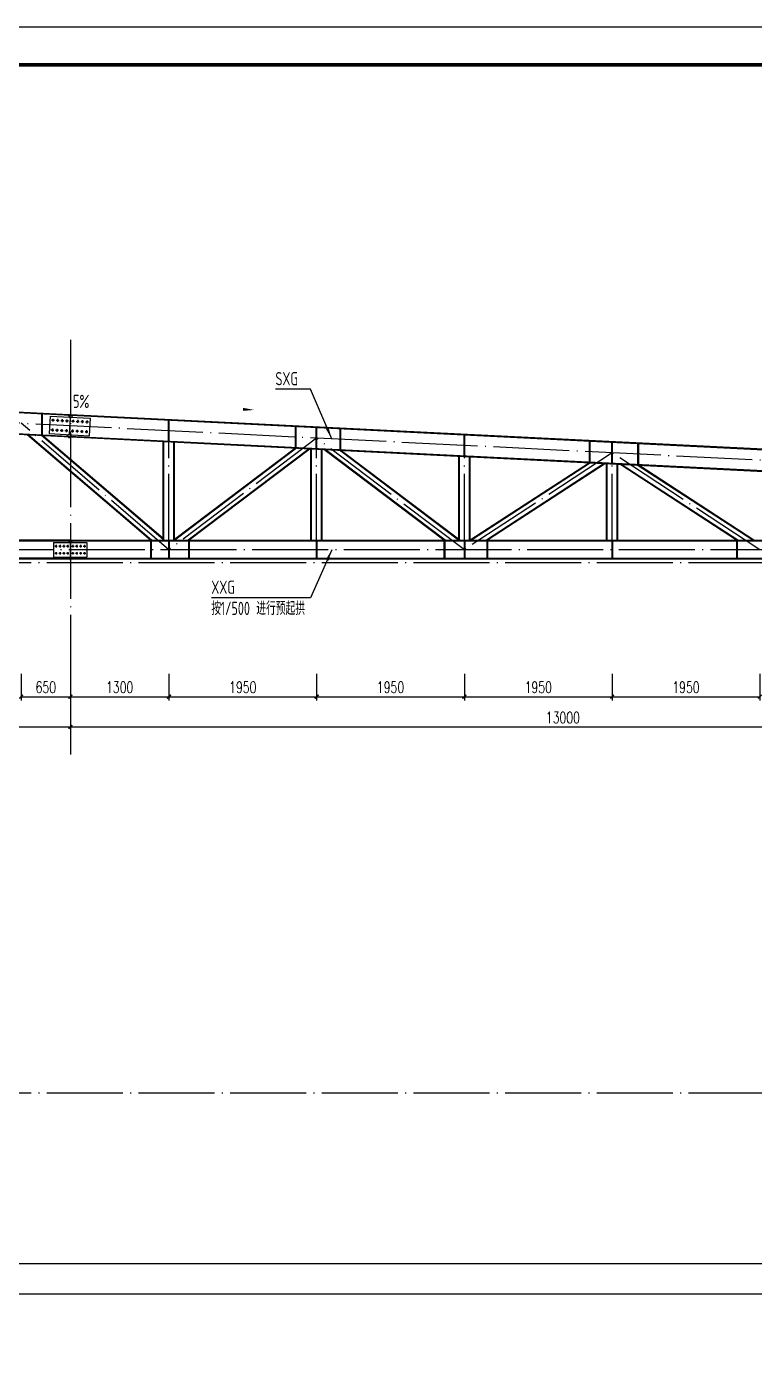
# Model space of a CAD drawing. Extents: x 712773 to 1022356, y -298958 to 209542.
# Drawn here: x 747783 to 757380, y -253732 to -235958 of the extents above; entities that cross this region are included whole.
import ezdxf

# ---------------------------------------------------------------- set-up
doc = ezdxf.new("R2010")
doc.units = 0
doc.header["$LTSCALE"] = 500
doc.header["$MEASUREMENT"] = 0
doc.linetypes.add('DOTE', pattern=[2.42, 2, -0.2, 0.02, -0.2])
doc.layers.get('0').update_dxf_attribs({"linetype": 'CONTINUOUS'})
doc.layers.get('DEFPOINTS').update_dxf_attribs({"linetype": 'CONTINUOUS'})
for name, color, linetype in [('AXIS', 3, 'CONTINUOUS'), ('DIM_LEAD', 3, 'CONTINUOUS'), ('DIM_SYMB', 3, 'CONTINUOUS'), ('DOTE', 1, 'DOTE'), ('PUB_DIM', 3, 'CONTINUOUS'), ('PUB_TEXT', 7, 'CONTINUOUS'), ('T-TK', 157, 'CONTINUOUS'), ('加劲板', 6, 'CONTINUOUS'), ('照明平面标注层', 111, 'CONTINUOUS'), ('钢架', 7, 'CONTINUOUS')]:
    doc.layers.add(name, color=color, linetype=linetype)
doc.styles.add('_TCH_DIM_T3', font='SIMPLEX', dxfattribs={"width": 0.705882, "bigfont": 'GBCBIG'})
doc.styles.add('TSSD_Rein', font='tssdeng.shx', dxfattribs={"width": 0.7, "bigfont": 'hztxt.shx'})
doc.dimstyles.new('_TCH_ARCH&&50', dxfattribs={"dimtxt": 148.75, "dimasz": 50, "dimexe": 50, "dimexo": 100, "dimgap": 50, "dimtad": 1, "dimdec": 0, "dimzin": 0, "dimdsep": 46, "dimtxsty": '_TCH_DIM_T3', "dimblk": 'ARCHTICK', "dimcen": 0.09, "dimclrt": 7, "dimazin": 2, "dimtfac": 1, "dimtdec": 0, "dimtix": 1, "dimtmove": 2, "dimatfit": 3, "dimfxl": 0, "dimtolj": 1, "dimtzin": 0, "dimarcsym": 0})

# ---------------------------------------------------------------- blocks, each defined once
blk = doc.blocks.new('sbghregsbghsegb')
at = {"layer": 'T-TK'}
blk.add_line((13800, -24700), (118900, -24700), dxfattribs=at)
at = {"layer": 'T-TK', "const_width": 100}
blk.add_lwpolyline([(16300, -83100), (117900, -83100), (117900, -25700), (16300, -25700)], close=True, dxfattribs=at)
blk = doc.blocks.new('A1E图框')
at = {"layer": 'T-TK'}
blk.add_line((34800, -84100), (118900, -84100), dxfattribs=at)
blk = doc.blocks.new('ewshbgehbgesghb')
at = {"extrusion": (-6.23199e-18, 1.22306e-16, -1)}
h = blk.add_hatch(color=2, dxfattribs=at)
h.paths.add_polyline_path([(-2059319, -2179829), (-2059319, -2179820), (-2059307, -2179829)])
h.paths.add_polyline_path([(-2059307, -2179829), (-2059320, -2179837), (-2059319, -2179829)])
h.paths.add_polyline_path([(-2059320, -2179837), (-2059331, -2179828), (-2059319, -2179829)])
h.paths.add_polyline_path([(-2059331, -2179828), (-2059319, -2179820), (-2059319, -2179829)])
h = blk.add_hatch(color=2, dxfattribs=at)
h.paths.add_polyline_path([(-2059381, -2179826), (-2059380, -2179817), (-2059368, -2179826)])
h.paths.add_polyline_path([(-2059368, -2179826), (-2059381, -2179834), (-2059381, -2179826)])
h.paths.add_polyline_path([(-2059381, -2179834), (-2059393, -2179825), (-2059381, -2179826)])
h.paths.add_polyline_path([(-2059393, -2179825), (-2059380, -2179817), (-2059381, -2179826)])
h = blk.add_hatch(color=2, dxfattribs=at)
h.paths.add_polyline_path([(-2059442, -2179823), (-2059442, -2179814), (-2059430, -2179823)])
h.paths.add_polyline_path([(-2059430, -2179823), (-2059442, -2179831), (-2059442, -2179823)])
h.paths.add_polyline_path([(-2059442, -2179831), (-2059454, -2179822), (-2059442, -2179823)])
h.paths.add_polyline_path([(-2059454, -2179822), (-2059442, -2179814), (-2059442, -2179823)])
h = blk.add_hatch(color=2, dxfattribs=at)
h.paths.add_polyline_path([(-2059503, -2179819), (-2059503, -2179811), (-2059491, -2179820)])
h.paths.add_polyline_path([(-2059491, -2179820), (-2059504, -2179828), (-2059503, -2179819)])
h.paths.add_polyline_path([(-2059504, -2179828), (-2059516, -2179819), (-2059503, -2179819)])
h.paths.add_polyline_path([(-2059516, -2179819), (-2059503, -2179811), (-2059503, -2179819)])
h = blk.add_hatch(color=2, dxfattribs=at)
h.paths.add_polyline_path([(-2059584, -2179815), (-2059584, -2179807), (-2059572, -2179816)])
h.paths.add_polyline_path([(-2059572, -2179816), (-2059585, -2179824), (-2059584, -2179815)])
h.paths.add_polyline_path([(-2059585, -2179824), (-2059596, -2179815), (-2059584, -2179815)])
h.paths.add_polyline_path([(-2059596, -2179815), (-2059584, -2179807), (-2059584, -2179815)])
h = blk.add_hatch(color=2, dxfattribs=at)
h.paths.add_polyline_path([(-2059646, -2179812), (-2059645, -2179804), (-2059633, -2179813)])
h.paths.add_polyline_path([(-2059633, -2179813), (-2059646, -2179821), (-2059646, -2179812)])
h.paths.add_polyline_path([(-2059646, -2179821), (-2059658, -2179812), (-2059646, -2179812)])
h.paths.add_polyline_path([(-2059658, -2179812), (-2059645, -2179804), (-2059646, -2179812)])
h = blk.add_hatch(color=2, dxfattribs=at)
h.paths.add_polyline_path([(-2059707, -2179809), (-2059707, -2179801), (-2059695, -2179810)])
h.paths.add_polyline_path([(-2059695, -2179810), (-2059707, -2179818), (-2059707, -2179809)])
h.paths.add_polyline_path([(-2059707, -2179818), (-2059719, -2179808), (-2059707, -2179809)])
h.paths.add_polyline_path([(-2059719, -2179808), (-2059707, -2179801), (-2059707, -2179809)])
h = blk.add_hatch(color=2, dxfattribs=at)
h.paths.add_polyline_path([(-2059769, -2179806), (-2059768, -2179797), (-2059756, -2179807)])
h.paths.add_polyline_path([(-2059756, -2179807), (-2059769, -2179814), (-2059769, -2179806)])
h.paths.add_polyline_path([(-2059769, -2179814), (-2059781, -2179805), (-2059769, -2179806)])
h.paths.add_polyline_path([(-2059781, -2179805), (-2059768, -2179797), (-2059769, -2179806)])
h = blk.add_hatch(color=2, dxfattribs=at)
h.paths.add_polyline_path([(-2059326, -2179959), (-2059325, -2179950), (-2059313, -2179959)])
h.paths.add_polyline_path([(-2059313, -2179959), (-2059326, -2179967), (-2059326, -2179959)])
h.paths.add_polyline_path([(-2059326, -2179967), (-2059338, -2179958), (-2059326, -2179959)])
h.paths.add_polyline_path([(-2059338, -2179958), (-2059325, -2179950), (-2059326, -2179959)])
h = blk.add_hatch(color=2, dxfattribs=at)
h.paths.add_polyline_path([(-2059387, -2179955), (-2059387, -2179947), (-2059375, -2179956)])
h.paths.add_polyline_path([(-2059375, -2179956), (-2059388, -2179964), (-2059387, -2179955)])
h.paths.add_polyline_path([(-2059388, -2179964), (-2059399, -2179955), (-2059387, -2179955)])
h.paths.add_polyline_path([(-2059399, -2179955), (-2059387, -2179947), (-2059387, -2179955)])
h = blk.add_hatch(color=2, dxfattribs=at)
h.paths.add_polyline_path([(-2059449, -2179952), (-2059448, -2179944), (-2059436, -2179953)])
h.paths.add_polyline_path([(-2059436, -2179953), (-2059449, -2179961), (-2059449, -2179952)])
h.paths.add_polyline_path([(-2059449, -2179961), (-2059461, -2179952), (-2059449, -2179952)])
h.paths.add_polyline_path([(-2059461, -2179952), (-2059448, -2179944), (-2059449, -2179952)])
h = blk.add_hatch(color=2, dxfattribs=at)
h.paths.add_polyline_path([(-2059510, -2179949), (-2059510, -2179941), (-2059498, -2179950)])
h.paths.add_polyline_path([(-2059498, -2179950), (-2059511, -2179958), (-2059510, -2179949)])
h.paths.add_polyline_path([(-2059511, -2179958), (-2059522, -2179948), (-2059510, -2179949)])
h.paths.add_polyline_path([(-2059522, -2179948), (-2059510, -2179941), (-2059510, -2179949)])
h = blk.add_hatch(color=2, dxfattribs=at)
h.paths.add_polyline_path([(-2059591, -2179945), (-2059590, -2179937), (-2059578, -2179946)])
h.paths.add_polyline_path([(-2059578, -2179946), (-2059591, -2179953), (-2059591, -2179945)])
h.paths.add_polyline_path([(-2059591, -2179953), (-2059603, -2179944), (-2059591, -2179945)])
h.paths.add_polyline_path([(-2059603, -2179944), (-2059590, -2179937), (-2059591, -2179945)])
h = blk.add_hatch(color=2, dxfattribs=at)
h.paths.add_polyline_path([(-2059652, -2179942), (-2059652, -2179933), (-2059640, -2179943)])
h.paths.add_polyline_path([(-2059640, -2179943), (-2059653, -2179950), (-2059652, -2179942)])
h.paths.add_polyline_path([(-2059653, -2179950), (-2059664, -2179941), (-2059652, -2179942)])
h.paths.add_polyline_path([(-2059664, -2179941), (-2059652, -2179933), (-2059652, -2179942)])
h = blk.add_hatch(color=2, dxfattribs=at)
h.paths.add_polyline_path([(-2059714, -2179939), (-2059713, -2179930), (-2059701, -2179939)])
h.paths.add_polyline_path([(-2059701, -2179939), (-2059714, -2179947), (-2059714, -2179939)])
h.paths.add_polyline_path([(-2059714, -2179947), (-2059726, -2179938), (-2059714, -2179939)])
h.paths.add_polyline_path([(-2059726, -2179938), (-2059713, -2179930), (-2059714, -2179939)])
h = blk.add_hatch(color=2, dxfattribs=at)
h.paths.add_polyline_path([(-2059775, -2179936), (-2059775, -2179927), (-2059763, -2179936)])
h.paths.add_polyline_path([(-2059763, -2179936), (-2059776, -2179944), (-2059775, -2179936)])
h.paths.add_polyline_path([(-2059776, -2179944), (-2059787, -2179935), (-2059775, -2179936)])
h.paths.add_polyline_path([(-2059787, -2179935), (-2059775, -2179927), (-2059775, -2179936)])
at = {"color": 2, "extrusion": (-6.23199e-18, 1.22306e-16, -1)}
for p, q in [((2059804, -2179754), (2059278, -2179780)), ((2059278, -2179780), (2059290, -2180011)), ((2059338, -2179828), (2059300, -2179830)), ((2059318, -2179810), (2059320, -2179848)), ((2059400, -2179825), (2059361, -2179827)), ((2059380, -2179806), (2059382, -2179845)), ((2059461, -2179822), (2059423, -2179824)), ((2059441, -2179803), (2059443, -2179842)), ((2059523, -2179818), (2059484, -2179820)), ((2059502, -2179800), (2059504, -2179839)), ((2059538, -2179733), (2059538, -2179747)), ((2059540, -2179772), (2059551, -2179993)), ((2059542, -2179746), (2059542, -2179747)), ((2059543, -2179771), (2059555, -2179993)), ((2059603, -2179814), (2059565, -2179816)), ((2059583, -2179796), (2059585, -2179835)), ((2059665, -2179811), (2059626, -2179813)), ((2059645, -2179793), (2059647, -2179831)), ((2059726, -2179808), (2059688, -2179810)), ((2059706, -2179790), (2059708, -2179828)), ((2059788, -2179805), (2059749, -2179807)), ((2059768, -2179787), (2059769, -2179825)), ((2059804, -2179754), (2059816, -2179984)), ((2059816, -2179984), (2059290, -2180011)), ((2059345, -2179958), (2059306, -2179959)), ((2059325, -2179939), (2059327, -2179978)), ((2059406, -2179954), (2059368, -2179956)), ((2059386, -2179936), (2059388, -2179975)), ((2059468, -2179951), (2059429, -2179953)), ((2059448, -2179933), (2059450, -2179971)), ((2059529, -2179948), (2059491, -2179950)), ((2059509, -2179930), (2059511, -2179968)), ((2059552, -2180017), (2059553, -2180032)), ((2059557, -2180030), (2059557, -2180032)), ((2059610, -2179944), (2059572, -2179946)), ((2059590, -2179926), (2059592, -2179964)), ((2059671, -2179941), (2059633, -2179943)), ((2059651, -2179923), (2059653, -2179961)), ((2059733, -2179938), (2059694, -2179940)), ((2059713, -2179920), (2059715, -2179958)), ((2059794, -2179935), (2059756, -2179937)), ((2059774, -2179916), (2059776, -2179955))]:
    blk.add_line(p, q, dxfattribs=at)
at = {"color": 2, "extrusion": (-6.23199e-18, 1.22306e-16, -1), "elevation": 0}
for points in [[(-2059331, -2179828), (-2059320, -2179837), (-2059307, -2179829), (-2059319, -2179820), (-2059331, -2179828)], [(-2059393, -2179825), (-2059381, -2179834), (-2059368, -2179826), (-2059380, -2179817), (-2059393, -2179825)], [(-2059454, -2179822), (-2059442, -2179831), (-2059430, -2179823), (-2059442, -2179814), (-2059454, -2179822)], [(-2059516, -2179819), (-2059504, -2179828), (-2059491, -2179820), (-2059503, -2179811), (-2059516, -2179819)], [(-2059596, -2179815), (-2059585, -2179824), (-2059572, -2179816), (-2059584, -2179807), (-2059596, -2179815)], [(-2059658, -2179812), (-2059646, -2179821), (-2059633, -2179813), (-2059645, -2179804), (-2059658, -2179812)], [(-2059719, -2179808), (-2059707, -2179818), (-2059695, -2179810), (-2059707, -2179801), (-2059719, -2179808)], [(-2059781, -2179805), (-2059769, -2179814), (-2059756, -2179807), (-2059768, -2179797), (-2059781, -2179805)], [(-2059338, -2179958), (-2059326, -2179967), (-2059313, -2179959), (-2059325, -2179950), (-2059338, -2179958)], [(-2059399, -2179955), (-2059388, -2179964), (-2059375, -2179956), (-2059387, -2179947), (-2059399, -2179955)], [(-2059461, -2179952), (-2059449, -2179961), (-2059436, -2179953), (-2059448, -2179944), (-2059461, -2179952)], [(-2059522, -2179948), (-2059511, -2179958), (-2059498, -2179950), (-2059510, -2179941), (-2059522, -2179948)], [(-2059603, -2179944), (-2059591, -2179953), (-2059578, -2179946), (-2059590, -2179937), (-2059603, -2179944)], [(-2059664, -2179941), (-2059653, -2179950), (-2059640, -2179943), (-2059652, -2179933), (-2059664, -2179941)], [(-2059726, -2179938), (-2059714, -2179947), (-2059701, -2179939), (-2059713, -2179930), (-2059726, -2179938)], [(-2059787, -2179935), (-2059776, -2179944), (-2059763, -2179936), (-2059775, -2179927), (-2059787, -2179935)]]:
    blk.add_lwpolyline(points, dxfattribs=at)
for points in [[(-2059527, -2179748), (-2059550, -2179747), (-2059550, -2179750), (-2059527, -2179751)], [(-2059541, -2180033), (-2059564, -2180032), (-2059565, -2180035), (-2059541, -2180036)]]:
    blk.add_lwpolyline(points, close=True, dxfattribs=at)
at = {"color": 2, "extrusion": (-6.23199e-18, 1.22306e-16, -1)}
for centre, start, end in [((-2059538, -2179745), 267.0831, 351.3439), ((-2059538, -2179745), 182.8222, 258.8699), ((-2059552, -2180020), 2.8222, 87.0831), ((-2059552, -2180020), 95.2963, 171.3439)]:
    blk.add_arc(centre, 26.9, start, end, dxfattribs=at)
at = {"layer": '钢架', "color": 2, "ltscale": 0.13, "extrusion": (-6.23199e-18, 1.22306e-16, -1)}
for p, q in [((2059542, -2179746), (2059552, -2179732)), ((2059557, -2180030), (2059569, -2180016))]:
    blk.add_line(p, q, dxfattribs=at)
blk = doc.blocks.new('esrhbghbgerhs')
h = blk.add_hatch(color=2)
h.paths.add_polyline_path([(2059352, -2181470), (2059352, -2181463), (2059341, -2181470)])
h.paths.add_polyline_path([(2059341, -2181470), (2059352, -2181477), (2059352, -2181470)])
h.paths.add_polyline_path([(2059352, -2181477), (2059362, -2181470), (2059352, -2181470)])
h.paths.add_polyline_path([(2059362, -2181470), (2059352, -2181463), (2059352, -2181470)])
h = blk.add_hatch(color=2)
h.paths.add_polyline_path([(2059403, -2181470), (2059403, -2181463), (2059393, -2181470)])
h.paths.add_polyline_path([(2059393, -2181470), (2059403, -2181477), (2059403, -2181470)])
h.paths.add_polyline_path([(2059403, -2181477), (2059413, -2181470), (2059403, -2181470)])
h.paths.add_polyline_path([(2059413, -2181470), (2059403, -2181463), (2059403, -2181470)])
h = blk.add_hatch(color=2)
h.paths.add_polyline_path([(2059454, -2181470), (2059454, -2181463), (2059444, -2181470)])
h.paths.add_polyline_path([(2059444, -2181470), (2059454, -2181477), (2059454, -2181470)])
h.paths.add_polyline_path([(2059454, -2181477), (2059464, -2181470), (2059454, -2181470)])
h.paths.add_polyline_path([(2059464, -2181470), (2059454, -2181463), (2059454, -2181470)])
h = blk.add_hatch(color=2)
h.paths.add_polyline_path([(2059506, -2181470), (2059506, -2181463), (2059495, -2181470)])
h.paths.add_polyline_path([(2059495, -2181470), (2059506, -2181477), (2059506, -2181470)])
h.paths.add_polyline_path([(2059506, -2181477), (2059516, -2181470), (2059506, -2181470)])
h.paths.add_polyline_path([(2059516, -2181470), (2059506, -2181463), (2059506, -2181470)])
h = blk.add_hatch(color=2)
h.paths.add_polyline_path([(2059573, -2181470), (2059573, -2181463), (2059563, -2181470)])
h.paths.add_polyline_path([(2059563, -2181470), (2059573, -2181477), (2059573, -2181470)])
h.paths.add_polyline_path([(2059573, -2181477), (2059583, -2181470), (2059573, -2181470)])
h.paths.add_polyline_path([(2059583, -2181470), (2059573, -2181463), (2059573, -2181470)])
h = blk.add_hatch(color=2)
h.paths.add_polyline_path([(2059624, -2181470), (2059624, -2181463), (2059614, -2181470)])
h.paths.add_polyline_path([(2059614, -2181470), (2059624, -2181477), (2059624, -2181470)])
h.paths.add_polyline_path([(2059624, -2181477), (2059634, -2181470), (2059624, -2181470)])
h.paths.add_polyline_path([(2059634, -2181470), (2059624, -2181463), (2059624, -2181470)])
h = blk.add_hatch(color=2)
h.paths.add_polyline_path([(2059675, -2181470), (2059675, -2181463), (2059665, -2181470)])
h.paths.add_polyline_path([(2059665, -2181470), (2059675, -2181477), (2059675, -2181470)])
h.paths.add_polyline_path([(2059675, -2181477), (2059686, -2181470), (2059675, -2181470)])
h.paths.add_polyline_path([(2059686, -2181470), (2059675, -2181463), (2059675, -2181470)])
h = blk.add_hatch(color=2)
h.paths.add_polyline_path([(2059727, -2181470), (2059727, -2181463), (2059716, -2181470)])
h.paths.add_polyline_path([(2059716, -2181470), (2059727, -2181477), (2059727, -2181470)])
h.paths.add_polyline_path([(2059727, -2181477), (2059737, -2181470), (2059727, -2181470)])
h.paths.add_polyline_path([(2059737, -2181470), (2059727, -2181463), (2059727, -2181470)])
h = blk.add_hatch(color=2)
h.paths.add_polyline_path([(2059352, -2181563), (2059352, -2181556), (2059341, -2181563)])
h.paths.add_polyline_path([(2059341, -2181563), (2059352, -2181570), (2059352, -2181563)])
h.paths.add_polyline_path([(2059352, -2181570), (2059362, -2181563), (2059352, -2181563)])
h.paths.add_polyline_path([(2059362, -2181563), (2059352, -2181556), (2059352, -2181563)])
h = blk.add_hatch(color=2)
h.paths.add_polyline_path([(2059403, -2181563), (2059403, -2181556), (2059393, -2181563)])
h.paths.add_polyline_path([(2059393, -2181563), (2059403, -2181570), (2059403, -2181563)])
h.paths.add_polyline_path([(2059403, -2181570), (2059413, -2181563), (2059403, -2181563)])
h.paths.add_polyline_path([(2059413, -2181563), (2059403, -2181556), (2059403, -2181563)])
h = blk.add_hatch(color=2)
h.paths.add_polyline_path([(2059454, -2181563), (2059454, -2181556), (2059444, -2181563)])
h.paths.add_polyline_path([(2059444, -2181563), (2059454, -2181570), (2059454, -2181563)])
h.paths.add_polyline_path([(2059454, -2181570), (2059464, -2181563), (2059454, -2181563)])
h.paths.add_polyline_path([(2059464, -2181563), (2059454, -2181556), (2059454, -2181563)])
h = blk.add_hatch(color=2)
h.paths.add_polyline_path([(2059506, -2181563), (2059506, -2181556), (2059495, -2181563)])
h.paths.add_polyline_path([(2059495, -2181563), (2059506, -2181570), (2059506, -2181563)])
h.paths.add_polyline_path([(2059506, -2181570), (2059516, -2181563), (2059506, -2181563)])
h.paths.add_polyline_path([(2059516, -2181563), (2059506, -2181556), (2059506, -2181563)])
h = blk.add_hatch(color=2)
h.paths.add_polyline_path([(2059573, -2181563), (2059573, -2181556), (2059563, -2181563)])
h.paths.add_polyline_path([(2059563, -2181563), (2059573, -2181570), (2059573, -2181563)])
h.paths.add_polyline_path([(2059573, -2181570), (2059583, -2181563), (2059573, -2181563)])
h.paths.add_polyline_path([(2059583, -2181563), (2059573, -2181556), (2059573, -2181563)])
h = blk.add_hatch(color=2)
h.paths.add_polyline_path([(2059624, -2181563), (2059624, -2181556), (2059614, -2181563)])
h.paths.add_polyline_path([(2059614, -2181563), (2059624, -2181570), (2059624, -2181563)])
h.paths.add_polyline_path([(2059624, -2181570), (2059634, -2181563), (2059624, -2181563)])
h.paths.add_polyline_path([(2059634, -2181563), (2059624, -2181556), (2059624, -2181563)])
h = blk.add_hatch(color=2)
h.paths.add_polyline_path([(2059675, -2181563), (2059675, -2181556), (2059665, -2181563)])
h.paths.add_polyline_path([(2059665, -2181563), (2059675, -2181570), (2059675, -2181563)])
h.paths.add_polyline_path([(2059675, -2181570), (2059686, -2181563), (2059675, -2181563)])
h.paths.add_polyline_path([(2059686, -2181563), (2059675, -2181556), (2059675, -2181563)])
h = blk.add_hatch(color=2)
h.paths.add_polyline_path([(2059727, -2181563), (2059727, -2181556), (2059716, -2181563)])
h.paths.add_polyline_path([(2059716, -2181563), (2059727, -2181570), (2059727, -2181563)])
h.paths.add_polyline_path([(2059727, -2181570), (2059737, -2181563), (2059727, -2181563)])
h.paths.add_polyline_path([(2059737, -2181563), (2059727, -2181556), (2059727, -2181563)])
at = {"color": 2}
for p, q in [((2059759, -2181420), (2059320, -2181420)), ((2059320, -2181420), (2059320, -2181613)), ((2059368, -2181470), (2059336, -2181470)), ((2059352, -2181454), (2059352, -2181486)), ((2059419, -2181470), (2059387, -2181470)), ((2059403, -2181454), (2059403, -2181486)), ((2059470, -2181470), (2059438, -2181470)), ((2059454, -2181454), (2059454, -2181486)), ((2059522, -2181470), (2059489, -2181470)), ((2059506, -2181454), (2059506, -2181486)), ((2059538, -2181392), (2059538, -2181406)), ((2059538, -2181424), (2059538, -2181609)), ((2059541, -2181404), (2059541, -2181406)), ((2059541, -2181424), (2059541, -2181609)), ((2059589, -2181470), (2059557, -2181470)), ((2059573, -2181454), (2059573, -2181486)), ((2059640, -2181470), (2059608, -2181470)), ((2059624, -2181454), (2059624, -2181486)), ((2059691, -2181470), (2059659, -2181470)), ((2059675, -2181454), (2059675, -2181486)), ((2059743, -2181470), (2059711, -2181470)), ((2059727, -2181454), (2059727, -2181486)), ((2059759, -2181420), (2059759, -2181613)), ((2059759, -2181613), (2059320, -2181613)), ((2059368, -2181563), (2059336, -2181563)), ((2059352, -2181547), (2059352, -2181579)), ((2059419, -2181563), (2059387, -2181563)), ((2059403, -2181547), (2059403, -2181579)), ((2059470, -2181563), (2059438, -2181563)), ((2059454, -2181547), (2059454, -2181579)), ((2059522, -2181563), (2059489, -2181563)), ((2059506, -2181547), (2059506, -2181579)), ((2059538, -2181628), (2059538, -2181642)), ((2059541, -2181640), (2059541, -2181642)), ((2059589, -2181563), (2059557, -2181563)), ((2059573, -2181547), (2059573, -2181579)), ((2059640, -2181563), (2059608, -2181563)), ((2059624, -2181547), (2059624, -2181579)), ((2059691, -2181563), (2059659, -2181563)), ((2059675, -2181547), (2059675, -2181579)), ((2059743, -2181563), (2059711, -2181563)), ((2059727, -2181547), (2059727, -2181579))]:
    blk.add_line(p, q, dxfattribs=at)
for points in [[(2059362, -2181470), (2059352, -2181477), (2059341, -2181470), (2059352, -2181463), (2059362, -2181470)], [(2059413, -2181470), (2059403, -2181477), (2059393, -2181470), (2059403, -2181463), (2059413, -2181470)], [(2059464, -2181470), (2059454, -2181477), (2059444, -2181470), (2059454, -2181463), (2059464, -2181470)], [(2059516, -2181470), (2059506, -2181477), (2059495, -2181470), (2059506, -2181463), (2059516, -2181470)], [(2059583, -2181470), (2059573, -2181477), (2059563, -2181470), (2059573, -2181463), (2059583, -2181470)], [(2059634, -2181470), (2059624, -2181477), (2059614, -2181470), (2059624, -2181463), (2059634, -2181470)], [(2059686, -2181470), (2059675, -2181477), (2059665, -2181470), (2059675, -2181463), (2059686, -2181470)], [(2059737, -2181470), (2059727, -2181477), (2059716, -2181470), (2059727, -2181463), (2059737, -2181470)], [(2059362, -2181563), (2059352, -2181570), (2059341, -2181563), (2059352, -2181556), (2059362, -2181563)], [(2059413, -2181563), (2059403, -2181570), (2059393, -2181563), (2059403, -2181556), (2059413, -2181563)], [(2059464, -2181563), (2059454, -2181570), (2059444, -2181563), (2059454, -2181556), (2059464, -2181563)], [(2059516, -2181563), (2059506, -2181570), (2059495, -2181563), (2059506, -2181556), (2059516, -2181563)], [(2059583, -2181563), (2059573, -2181570), (2059563, -2181563), (2059573, -2181556), (2059583, -2181563)], [(2059634, -2181563), (2059624, -2181570), (2059614, -2181563), (2059624, -2181556), (2059634, -2181563)], [(2059686, -2181563), (2059675, -2181570), (2059665, -2181563), (2059675, -2181556), (2059686, -2181563)], [(2059737, -2181563), (2059727, -2181570), (2059716, -2181563), (2059727, -2181556), (2059737, -2181563)]]:
    blk.add_lwpolyline(points, dxfattribs=at)
for points in [[(2059528, -2181406), (2059547, -2181406), (2059547, -2181408), (2059528, -2181408)], [(2059528, -2181642), (2059547, -2181642), (2059547, -2181644), (2059528, -2181644)]]:
    blk.add_lwpolyline(points, close=True, dxfattribs=at)
for centre, start, end in [((2059538, -2181402), 189.6051, 270), ((2059538, -2181402), 278.2132, 350.3949), ((2059538, -2181631), 90, 170.3949), ((2059538, -2181631), 9.6051, 81.7868)]:
    blk.add_arc(centre, 22.4, start, end, dxfattribs=at)
at = {"layer": '钢架', "color": 2, "ltscale": 0.13}
for p, q in [((2059541, -2181404), (2059550, -2181392)), ((2059541, -2181640), (2059553, -2181628))]:
    blk.add_line(p, q, dxfattribs=at)
blk = doc.blocks.new('_ArchTick')
at = {"color": 0, "linetype": 'ByBlock', "const_width": 0.4}
blk.add_lwpolyline([(-0.5, -0.5), (0.5, 0.5)], dxfattribs=at)
blk = doc.blocks.new('*D255')
at = {"layer": 'AXIS', "color": 0, "lineweight": -2, "transparency": 16777216}
for p, q in [((722357, -251135), (722357, -252735)), ((761357, -251135), (761357, -252735)), ((722357, -252685), (761357, -252685))]:
    blk.add_line(p, q, dxfattribs=at)
at = {"layer": 'DEFPOINTS', "color": 0, "transparency": 16777216}
for p in [(722357, -251035), (761357, -251035), (761357, -252685)]:
    blk.add_point(p, dxfattribs=at)
at = {"layer": 'AXIS', "color": 0, "lineweight": -2, "transparency": 16777216, "xscale": 50, "yscale": 50, "zscale": 50, "rotation": 180}
blk.add_blockref('_ArchTick', (722357, -252685), dxfattribs=at)
at = {"layer": 'AXIS', "color": 0, "lineweight": -2, "transparency": 16777216, "xscale": 50, "yscale": 50, "zscale": 50}
blk.add_blockref('_ArchTick', (761357, -252685), dxfattribs=at)
at = {"layer": 'AXIS', "color": 7, "transparency": 16777216, "insert": (741857, -252561), "char_height": 148.8, "attachment_point": 5, "style": '_TCH_DIM_T3'}
blk.add_mtext('\\A1;39000', dxfattribs=at)
blk = doc.blocks.new('*D256')
at = {"layer": 'AXIS', "color": 0, "lineweight": -2, "transparency": 16777216}
for p, q in [((722357, -251135), (722357, -252335)), ((761357, -251135), (761357, -252335)), ((722357, -252285), (761357, -252285))]:
    blk.add_line(p, q, dxfattribs=at)
at = {"layer": 'DEFPOINTS', "color": 0, "transparency": 16777216}
for p in [(722357, -251035), (761357, -251035), (761357, -252285)]:
    blk.add_point(p, dxfattribs=at)
at = {"layer": 'AXIS', "color": 0, "lineweight": -2, "transparency": 16777216, "xscale": 50, "yscale": 50, "zscale": 50, "rotation": 180}
blk.add_blockref('_ArchTick', (722357, -252285), dxfattribs=at)
at = {"layer": 'AXIS', "color": 0, "lineweight": -2, "transparency": 16777216, "xscale": 50, "yscale": 50, "zscale": 50}
blk.add_blockref('_ArchTick', (761357, -252285), dxfattribs=at)
at = {"layer": 'AXIS', "color": 7, "transparency": 16777216, "insert": (741857, -252161), "char_height": 148.8, "attachment_point": 5, "style": '_TCH_DIM_T3'}
blk.add_mtext('\\A1;39000', dxfattribs=at)
blk = doc.blocks.new('*D272')
at = {"layer": 'DEFPOINTS', "color": 0, "transparency": 16777216}
for p in [(747707, -244401), (748357, -244401), (748357, -244801)]:
    blk.add_point(p, dxfattribs=at)
at = {"layer": 'PUB_DIM', "color": 0, "lineweight": -2, "transparency": 16777216}
for p, q in [((747707, -244501), (747707, -244851)), ((748357, -244501), (748357, -244851)), ((747707, -244801), (748357, -244801))]:
    blk.add_line(p, q, dxfattribs=at)
at = {"layer": 'PUB_DIM', "color": 0, "lineweight": -2, "transparency": 16777216, "xscale": 50, "yscale": 50, "zscale": 50, "rotation": 180}
blk.add_blockref('_ArchTick', (747707, -244801), dxfattribs=at)
at = {"layer": 'PUB_DIM', "color": 0, "lineweight": -2, "transparency": 16777216, "xscale": 50, "yscale": 50, "zscale": 50}
blk.add_blockref('_ArchTick', (748357, -244801), dxfattribs=at)
at = {"layer": 'PUB_DIM', "color": 7, "transparency": 16777216, "insert": (748032, -244677), "char_height": 148.8, "attachment_point": 5, "style": '_TCH_DIM_T3'}
blk.add_mtext('\\A1;650', dxfattribs=at)
blk = doc.blocks.new('*D273')
at = {"layer": 'DEFPOINTS', "color": 0, "transparency": 16777216}
for p in [(748357, -244401), (749657, -244401), (749657, -244801)]:
    blk.add_point(p, dxfattribs=at)
at = {"layer": 'PUB_DIM', "color": 0, "lineweight": -2, "transparency": 16777216}
for p, q in [((748357, -244501), (748357, -244851)), ((749657, -244501), (749657, -244851)), ((748357, -244801), (749657, -244801))]:
    blk.add_line(p, q, dxfattribs=at)
at = {"layer": 'PUB_DIM', "color": 0, "lineweight": -2, "transparency": 16777216, "xscale": 50, "yscale": 50, "zscale": 50, "rotation": 180}
blk.add_blockref('_ArchTick', (748357, -244801), dxfattribs=at)
at = {"layer": 'PUB_DIM', "color": 0, "lineweight": -2, "transparency": 16777216, "xscale": 50, "yscale": 50, "zscale": 50}
blk.add_blockref('_ArchTick', (749657, -244801), dxfattribs=at)
at = {"layer": 'PUB_DIM', "color": 7, "transparency": 16777216, "insert": (749007, -244677), "char_height": 148.8, "attachment_point": 5, "style": '_TCH_DIM_T3'}
blk.add_mtext('\\A1;1300', dxfattribs=at)
blk = doc.blocks.new('*D274')
at = {"layer": 'DEFPOINTS', "color": 0, "transparency": 16777216}
for p in [(749657, -244401), (751607, -244401), (751607, -244801)]:
    blk.add_point(p, dxfattribs=at)
at = {"layer": 'PUB_DIM', "color": 0, "lineweight": -2, "transparency": 16777216}
for p, q in [((749657, -244501), (749657, -244851)), ((751607, -244501), (751607, -244851)), ((749657, -244801), (751607, -244801))]:
    blk.add_line(p, q, dxfattribs=at)
at = {"layer": 'PUB_DIM', "color": 0, "lineweight": -2, "transparency": 16777216, "xscale": 50, "yscale": 50, "zscale": 50, "rotation": 180}
blk.add_blockref('_ArchTick', (749657, -244801), dxfattribs=at)
at = {"layer": 'PUB_DIM', "color": 0, "lineweight": -2, "transparency": 16777216, "xscale": 50, "yscale": 50, "zscale": 50}
blk.add_blockref('_ArchTick', (751607, -244801), dxfattribs=at)
at = {"layer": 'PUB_DIM', "color": 7, "transparency": 16777216, "insert": (750632, -244677), "char_height": 148.8, "attachment_point": 5, "style": '_TCH_DIM_T3'}
blk.add_mtext('\\A1;1950', dxfattribs=at)
blk = doc.blocks.new('*D275')
at = {"layer": 'DEFPOINTS', "color": 0, "transparency": 16777216}
for p in [(751607, -244401), (753557, -244401), (753557, -244801)]:
    blk.add_point(p, dxfattribs=at)
at = {"layer": 'PUB_DIM', "color": 0, "lineweight": -2, "transparency": 16777216}
for p, q in [((751607, -244501), (751607, -244851)), ((753557, -244501), (753557, -244851)), ((751607, -244801), (753557, -244801))]:
    blk.add_line(p, q, dxfattribs=at)
at = {"layer": 'PUB_DIM', "color": 0, "lineweight": -2, "transparency": 16777216, "xscale": 50, "yscale": 50, "zscale": 50, "rotation": 180}
blk.add_blockref('_ArchTick', (751607, -244801), dxfattribs=at)
at = {"layer": 'PUB_DIM', "color": 0, "lineweight": -2, "transparency": 16777216, "xscale": 50, "yscale": 50, "zscale": 50}
blk.add_blockref('_ArchTick', (753557, -244801), dxfattribs=at)
at = {"layer": 'PUB_DIM', "color": 7, "transparency": 16777216, "insert": (752582, -244677), "char_height": 148.8, "attachment_point": 5, "style": '_TCH_DIM_T3'}
blk.add_mtext('\\A1;1950', dxfattribs=at)
blk = doc.blocks.new('*D276')
at = {"layer": 'DEFPOINTS', "color": 0, "transparency": 16777216}
for p in [(753557, -244401), (755507, -244401), (755507, -244801)]:
    blk.add_point(p, dxfattribs=at)
at = {"layer": 'PUB_DIM', "color": 0, "lineweight": -2, "transparency": 16777216}
for p, q in [((753557, -244501), (753557, -244851)), ((755507, -244501), (755507, -244851)), ((753557, -244801), (755507, -244801))]:
    blk.add_line(p, q, dxfattribs=at)
at = {"layer": 'PUB_DIM', "color": 0, "lineweight": -2, "transparency": 16777216, "xscale": 50, "yscale": 50, "zscale": 50, "rotation": 180}
blk.add_blockref('_ArchTick', (753557, -244801), dxfattribs=at)
at = {"layer": 'PUB_DIM', "color": 0, "lineweight": -2, "transparency": 16777216, "xscale": 50, "yscale": 50, "zscale": 50}
blk.add_blockref('_ArchTick', (755507, -244801), dxfattribs=at)
at = {"layer": 'PUB_DIM', "color": 7, "transparency": 16777216, "insert": (754532, -244677), "char_height": 148.8, "attachment_point": 5, "style": '_TCH_DIM_T3'}
blk.add_mtext('\\A1;1950', dxfattribs=at)
blk = doc.blocks.new('*D277')
at = {"layer": 'DEFPOINTS', "color": 0, "transparency": 16777216}
for p in [(755507, -244401), (757457, -244401), (757457, -244801)]:
    blk.add_point(p, dxfattribs=at)
at = {"layer": 'PUB_DIM', "color": 0, "lineweight": -2, "transparency": 16777216}
for p, q in [((755507, -244501), (755507, -244851)), ((757457, -244501), (757457, -244851)), ((755507, -244801), (757457, -244801))]:
    blk.add_line(p, q, dxfattribs=at)
at = {"layer": 'PUB_DIM', "color": 0, "lineweight": -2, "transparency": 16777216, "xscale": 50, "yscale": 50, "zscale": 50, "rotation": 180}
blk.add_blockref('_ArchTick', (755507, -244801), dxfattribs=at)
at = {"layer": 'PUB_DIM', "color": 0, "lineweight": -2, "transparency": 16777216, "xscale": 50, "yscale": 50, "zscale": 50}
blk.add_blockref('_ArchTick', (757457, -244801), dxfattribs=at)
at = {"layer": 'PUB_DIM', "color": 7, "transparency": 16777216, "insert": (756482, -244677), "char_height": 148.8, "attachment_point": 5, "style": '_TCH_DIM_T3'}
blk.add_mtext('\\A1;1950', dxfattribs=at)
blk = doc.blocks.new('*D281')
at = {"layer": 'AXIS', "color": 0, "lineweight": -2, "transparency": 16777216}
for p, q in [((748357, -244051), (748357, -245251)), ((761357, -244051), (761357, -245251)), ((748357, -245201), (761357, -245201))]:
    blk.add_line(p, q, dxfattribs=at)
at = {"layer": 'DEFPOINTS', "color": 0, "transparency": 16777216}
for p in [(748357, -243951), (761357, -243951), (761357, -245201)]:
    blk.add_point(p, dxfattribs=at)
at = {"layer": 'AXIS', "color": 0, "lineweight": -2, "transparency": 16777216, "xscale": 50, "yscale": 50, "zscale": 50, "rotation": 180}
blk.add_blockref('_ArchTick', (748357, -245201), dxfattribs=at)
at = {"layer": 'AXIS', "color": 0, "lineweight": -2, "transparency": 16777216, "xscale": 50, "yscale": 50, "zscale": 50}
blk.add_blockref('_ArchTick', (761357, -245201), dxfattribs=at)
at = {"layer": 'AXIS', "color": 7, "transparency": 16777216, "insert": (754857, -245077), "char_height": 148.8, "attachment_point": 5, "style": '_TCH_DIM_T3'}
blk.add_mtext('\\A1;13000', dxfattribs=at)
blk = doc.blocks.new('*D282')
at = {"layer": 'AXIS', "color": 0, "lineweight": -2, "transparency": 16777216}
for p, q in [((735357, -244051), (735357, -245251)), ((748357, -244051), (748357, -245251)), ((735357, -245201), (748357, -245201))]:
    blk.add_line(p, q, dxfattribs=at)
at = {"layer": 'DEFPOINTS', "color": 0, "transparency": 16777216}
for p in [(735357, -243951), (748357, -243951), (748357, -245201)]:
    blk.add_point(p, dxfattribs=at)
at = {"layer": 'AXIS', "color": 0, "lineweight": -2, "transparency": 16777216, "xscale": 50, "yscale": 50, "zscale": 50, "rotation": 180}
blk.add_blockref('_ArchTick', (735357, -245201), dxfattribs=at)
at = {"layer": 'AXIS', "color": 0, "lineweight": -2, "transparency": 16777216, "xscale": 50, "yscale": 50, "zscale": 50}
blk.add_blockref('_ArchTick', (748357, -245201), dxfattribs=at)
at = {"layer": 'AXIS', "color": 7, "transparency": 16777216, "insert": (741857, -245077), "char_height": 148.8, "attachment_point": 5, "style": '_TCH_DIM_T3'}
blk.add_mtext('\\A1;13000', dxfattribs=at)

msp = doc.modelspace()

# ---------------------------------------------------------------- linework, layer by layer
for p, q in [((741856.8, -240745.2), (748342.2, -241075.7)), ((741856.8, -240760.2), (761436.8, -241739)), ((741856.7, -241030.6), (748325, -241360.1)), ((741856.7, -241045.6), (761436.8, -242024.4)), ((748356.8, -241076.4), (761436.8, -241724)), ((748342.3, -241361), (761436.8, -242009.4)), ((749581.8, -242735.4), (749581.8, -241431.8)), ((749590.8, -242735.4), (749590.8, -241432.2)), ((749722.8, -242735.4), (749722.8, -241438.8)), ((749731.8, -242735.4), (749731.8, -241439.3)), ((751531.8, -242735.4), (751531.8, -241529.2)), ((751540.8, -242735.4), (751540.8, -241529.7)), ((751672.8, -242735.4), (751672.8, -241536.3)), ((751681.8, -242735.4), (751681.8, -241536.7)), ((753481.8, -242735.4), (753481.8, -241631.4)), ((753490.8, -242735.4), (753490.8, -241631.8)), ((753622.8, -242735.4), (753622.8, -241638.5)), ((753631.8, -242735.4), (753631.8, -241638.9)), ((755431.8, -242735.4), (755431.8, -241724.2)), ((755440.8, -242735.4), (755440.8, -241724.7)), ((755572.8, -242735.4), (755572.8, -241731.3)), ((755581.8, -242735.4), (755581.8, -241731.7)), ((761436.8, -242749.4), (722456.8, -242749.4)), ((748356.8, -242735.4), (735368.9, -242735.4)), ((748356.8, -242735.4), (761436.8, -242735.4)), ((748356.8, -242971.4), (735372.7, -242971.4)), ((748356.8, -242971.4), (761071.8, -242971.4)), ((761436.8, -242985.4), (722456.8, -242985.4))]:
    msp.add_line(p, q)
for points in [[(749414.3, -242735.4), (747783.7, -241341.9)], [(749428.1, -242735.4), (747798.4, -241342.6)], [(749581.8, -242725.9), (747973.3, -241351.4)], [(749581.8, -242714.1), (747988, -241352.1)], [(751327.9, -241519.1), (749731.8, -242725.4)], [(751341.9, -241519.8), (749733.4, -242735.4)], [(751508.4, -241528.1), (749910.9, -242735.4)], [(751522.4, -241528.8), (749925.8, -242735.4)], [(753287.7, -242735.4), (751703.1, -241537.8)], [(753302.6, -242735.4), (751719, -241538.6)], [(753480.1, -242735.4), (751909.1, -241548.1)], [(753495, -242735.4), (751925.1, -241548.9)], [(755206.2, -241712.9), (753634.3, -242735.4)], [(755221.5, -241713.7), (753650.8, -242735.4)], [(755403.8, -241722.8), (753847, -242735.4)], [(755419.1, -241723.6), (753863.6, -242735.4)], [(757150, -242735.4), (755609, -241733.1)], [(757166.5, -242735.4), (755626.9, -241734)], [(757362.7, -242735.4), (755839.5, -241744.6)], [(757379.2, -242735.4), (755857.4, -241745.5)]]:
    msp.add_lwpolyline(points)
at = {"layer": 'DIM_LEAD'}
for p, q in [((751525.7, -240741.8), (751063.1, -240741.8)), ((751806.1, -241396.7), (751525.7, -240741.8)), ((751806.8, -242860.4), (751525.9, -243495.3)), ((751525.9, -243495.3), (750216.7, -243495.3))]:
    msp.add_line(p, q, dxfattribs=at)
for points in [[(751806.1, -241396.7, 0, 40, 0), (751747, -241258.8, 0, 0, 0)], [(751806.8, -242860.4, 0, 40, 0), (751746.1, -242997.6, 0, 0, 0)]]:
    msp.add_lwpolyline(points, format="xyseb", dxfattribs=at)
at = {"layer": 'DIM_SYMB'}
msp.add_lwpolyline([(748622, -240904.7, 0, 0, 0), (750783.4, -241014.8, 0, 40, 0), (750633.6, -241007.2, 0, 0, 0)], format="xyseb", dxfattribs=at)
at = {"layer": 'DOTE'}
for p, q in [((748356.8, -240089.9), (748356.8, -245562.7)), ((741856.8, -240895.4), (761436.8, -241874.2)), ((749656.8, -242860.4), (747706.8, -241190.2)), ((749656.8, -242860.4), (749656.8, -241293.5)), ((751606.8, -241386.7), (749656.8, -242860.4)), ((753556.8, -242860.4), (751606.8, -241386.7)), ((751606.8, -242860.4), (751606.8, -241386.7)), ((753556.8, -242860.4), (753556.8, -241485)), ((755507.2, -241583.2), (753556.8, -242860.4)), ((755506.8, -242860.4), (755506.8, -241583.2)), ((757456.8, -242860.4), (755507.2, -241583.2)), ((761436.8, -242860.4), (722456.8, -242860.4)), ((762356.8, -243035.4), (721356.8, -243035.4)), ((762356.8, -250035.4), (721356.8, -250035.4))]:
    msp.add_line(p, q, dxfattribs=at)
at = {"layer": '加劲板'}
for p, q in [((747979, -241342.5), (747979, -241066.3)), ((747988, -241343), (747988, -241066.7)), ((749652.3, -241425.9), (749652.3, -241149.9)), ((749661.3, -241426.3), (749661.3, -241150.4)), ((751327.9, -241508.9), (751327.9, -241233.7)), ((751336.9, -241509.3), (751336.9, -241234.1)), ((751602.3, -241522.4), (751602.3, -241247.4)), ((751611.3, -241522.9), (751611.3, -241247.9)), ((751916.1, -241538), (751916.1, -241263.1)), ((751925.1, -241538.4), (751925.1, -241263.5)), ((753552.3, -241619), (753552.3, -241344.9)), ((753561.3, -241619.4), (753561.3, -241345.3)), ((755206.2, -241700.9), (755206.2, -241427.6)), ((755215.2, -241701.3), (755215.2, -241428)), ((755502.3, -241715.5), (755502.3, -241444.2)), ((755511.3, -241716), (755511.3, -241444.7)), ((755848.4, -241730.8), (755848.4, -241459.7)), ((755857.4, -241731.2), (755857.4, -241460.1)), ((749414.3, -242749.4), (749414.3, -242971.4)), ((749423.3, -242749.4), (749423.3, -242971.4)), ((749652.3, -242749.4), (749652.3, -242971.4)), ((749661.3, -242749.4), (749661.3, -242971.4)), ((749916.8, -242749.4), (749916.8, -242971.4)), ((749925.8, -242749.4), (749925.8, -242971.4)), ((751602.3, -242749.4), (751602.3, -242971.4)), ((751611.3, -242749.4), (751611.3, -242971.4)), ((753287.7, -242749.4), (753287.7, -242971.4)), ((753296.7, -242749.4), (753296.7, -242971.4)), ((753552.3, -242749.4), (753552.3, -242971.4)), ((753561.3, -242749.4), (753561.3, -242971.4)), ((753854.6, -242749.4), (753854.6, -242971.4)), ((753863.6, -242749.4), (753863.6, -242971.4)), ((755502.3, -242749.4), (755502.3, -242971.4)), ((755511.3, -242749.4), (755511.3, -242971.4)), ((757150, -242749.4), (757150, -242971.4)), ((757159, -242749.4), (757159, -242971.4))]:
    msp.add_line(p, q, dxfattribs=at)

# ---------------------------------------------------------------- block references
at = {"xscale": -1}
for name in ['ewshbgehbgesghb', 'esrhbghbgerhs']:
    msp.add_blockref(name, (2807894.3, 1938656.1), dxfattribs=at)
at = {"layer": '照明平面标注层'}
for name, p, xscale, yscale, zscale in [('A1E图框', (660573, -109807.5), 1.5, 1.5, 1.5), ('sbghregsbghsegb', (705873, -223607.5), 0.5, 0.5, 0.5)]:
    msp.add_blockref(name, p, dxfattribs=dict(at, xscale=xscale, yscale=yscale, zscale=zscale))

# ---------------------------------------------------------------- texts
at = {"layer": 'PUB_TEXT', "style": 'TSSD_Rein', "width": 0.7}
for s, p in [('SXG', (751063.1, -240689.3)), ('5%', (748390.6, -240989.5)), ('XXG', (750216.7, -243442.8)), ('按', (750216.7, -243722.8)), ('1/500', (750339.2, -243722.8)), ('进行预起拱', (750810.4, -243722.8))]:
    msp.add_text(s, height=175, dxfattribs=at).set_placement(p)

# ---------------------------------------------------------------- dimensions: what is measured, and where the dimension line sits
at = {"layer": 'AXIS'}
for p1, p2, distance, picture, middle in [((735356.8, -243951.4), (748356.8, -243951.4), -1250, '*D282', (741856.8, -245077.1)), ((748356.8, -243951.4), (761356.8, -243951.4), -1250, '*D281', (754856.8, -245077.1)), ((722356.8, -251035.4), (761356.8, -251035.4), -1650, '*D255', (741856.8, -252561)), ((722356.8, -251035.4), (761356.8, -251035.4), -1250, '*D256', (741856.8, -252161))]:
    dim = msp.add_aligned_dim(p1=p1, p2=p2, distance=distance, dimstyle='_TCH_ARCH&&50', dxfattribs=at)
    dim.commit()
    dim.dimension.update_dxf_attribs({"geometry": picture, "text_midpoint": middle})
at = {"layer": 'PUB_DIM'}
for p1, p2, picture, middle in [((747706.8, -244401.4), (748356.8, -244401.4), '*D272', (748031.8, -244677.1)), ((748356.8, -244401.4), (749656.8, -244401.4), '*D273', (749006.8, -244677.1)), ((749656.8, -244401.4), (751606.8, -244401.4), '*D274', (750631.8, -244677.1)), ((751606.8, -244401.4), (753556.8, -244401.4), '*D275', (752581.8, -244677.1)), ((753556.8, -244401.4), (755506.8, -244401.4), '*D276', (754531.8, -244677.1)), ((755506.8, -244401.4), (757456.8, -244401.4), '*D277', (756481.8, -244677.1))]:
    dim = msp.add_aligned_dim(p1=p1, p2=p2, distance=-400, dimstyle='_TCH_ARCH&&50', dxfattribs=at)
    dim.commit()
    dim.dimension.update_dxf_attribs({"geometry": picture, "text_midpoint": middle})

doc.saveas('drawing.dxf')
